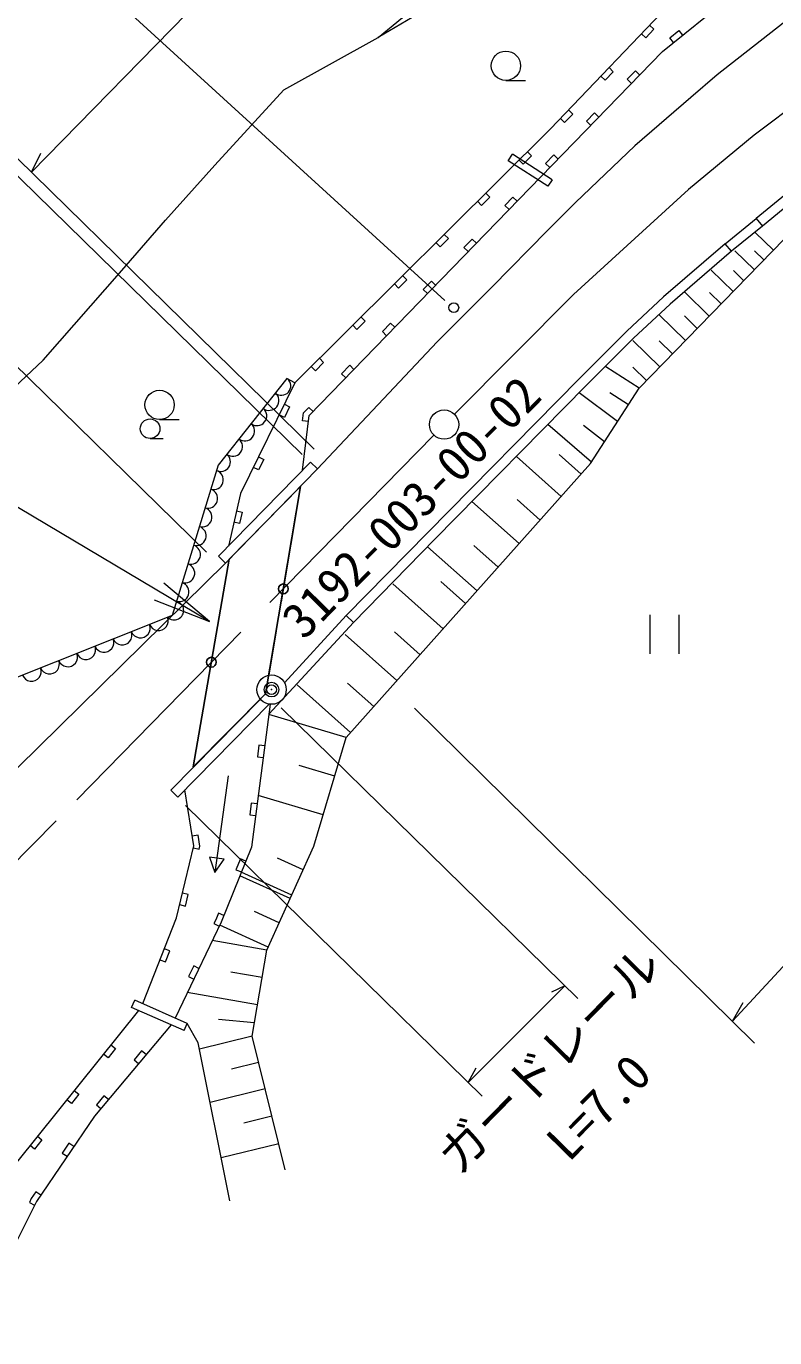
# Model space of a CAD drawing. Units: millimetres, scale not verified. Extents: x 40000 to 680000, y 20000 to 380000.
# Drawn here: x 339842 to 378149, y 252464 to 319596 of the extents above; entities that cross this region are included whole.
import ezdxf
from ezdxf.enums import TextEntityAlignment as Align

# ---------------------------------------------------------------- set-up
doc = ezdxf.new("R2010")
doc.units = ezdxf.units.MM
doc.header["$LTSCALE"] = 1000
doc.header["$PDMODE"] = 32
doc.header["$PDSIZE"] = 500
doc.linetypes.add('CHAIN', pattern=[18.5, 12, -1.5, 3.5, -1.5])
doc.linetypes.add('DASHED', pattern=[7.5, 6, -1.5])
for name, color, linetype, lineweight in [('M-BGD', 7, 'Continuous', 13), ('M-BGD-OTRS1', 7, 'DASHED', 13), ('M-BMK', 2, 'CHAIN', 13), ('M-BMK-SRVR', 3, 'Continuous', 13), ('M-STR-HTXT', 7, 'Continuous', 13), ('M-STR-STR1', 1, 'Continuous', 25), ('M-STR-STRC', 7, 'Continuous', 13)]:
    doc.layers.add(name, color=color, linetype=linetype, lineweight=lineweight)
doc.layers.add('M-OTRS', color=7, linetype='Continuous')
doc.styles.add('ＭＳ ゴシック', font='')
doc.styles.get('ＭＳ ゴシック').set_extended_font_data('MS Gothic')

# ---------------------------------------------------------------- blocks, each defined once
blk = doc.blocks.new('仮想点')
at = {"color": 3, "linetype": 'Continuous', "lineweight": 13}
for radius in [1, 0.5]:
    blk.add_circle((0, 0), radius, dxfattribs=at)
at = {"color": 3}
blk.add_point((0, 0), dxfattribs=at)
blk = doc.blocks.new('流水方向')
at = {"color": 7, "linetype": 'Continuous', "lineweight": 13}
for p, q in [((-5, 0), (5, 0)), ((5, 0), (3.5, 0.75)), ((3.5, 0.75), (3.5, -0.75)), ((3.5, -0.75), (5, 0))]:
    blk.add_line(p, q, dxfattribs=at)
blk = doc.blocks.new('田')
at = {"color": 7, "linetype": 'Continuous', "lineweight": 13}
for p, q in [((-0.75, 1), (-0.75, -1)), ((0.75, -1), (0.75, 1))]:
    blk.add_line(p, q, dxfattribs=at)
blk = doc.blocks.new('広葉樹林_1')
at = {"color": 7, "linetype": 'Continuous', "lineweight": 13}
blk.add_line((0, -0.75), (1, -0.75), dxfattribs=at)
blk.add_circle((0, 0), 0.75, dxfattribs=at)
blk = doc.blocks.new('open_arrow')
at = {"color": 0, "linetype": 'Continuous', "lineweight": -2}
blk.add_lwpolyline([(7.5, 1.25), (0, 0), (7.5, -1.25)], dxfattribs=at)
blk = doc.blocks.new('ﾌﾟﾛｯﾄﾏｰｸ-02')
at = {"color": 3, "linetype": 'Continuous', "lineweight": 13}
blk.add_circle((0, 0), 0.5, dxfattribs=at)
blk = doc.blocks.new('ﾌﾟﾛｯﾄﾏｰｸ-01')
at = {"color": 6}
blk.add_point((0, 0), dxfattribs=at)

msp = doc.modelspace()

# ---------------------------------------------------------------- linework, layer by layer
at = {"layer": 'M-BGD'}
for p, q in [((357859.2, 319020.1), (363796.3, 323938)), ((364720.3, 323076.5), (357859.2, 319020.1)), ((372402.4, 318306.7), (377529.6, 322453.1)), ((373980.8, 321987.3), (366671.2, 314345)), ((371741.5, 319646.1), (371958.3, 319438.8)), ((378972.9, 320056.6), (375201.6, 317115.6)), ((353032.1, 316340.4), (357859.2, 319020.1)), ((358244.3, 319339), (358295, 319277.7)), ((371543.6, 319005.2), (371326.8, 319212.5)), ((371958.3, 319438.8), (371543.6, 319005.2)), ((372776.1, 318994.7), (373242.6, 319372)), ((372964.7, 318761.4), (372776.1, 318994.7)), ((373242.6, 319372), (373431.3, 319138.7)), ((354315.4, 299666.8), (372402.4, 318306.7)), ((369470, 316837.2), (369253.2, 317044.5)), ((369884.7, 317270.8), (369470, 316837.2)), ((369667.9, 317478.1), (369884.7, 317270.8)), ((370601.6, 316881.6), (371019.4, 317312.2)), ((370816.9, 316672.7), (370601.6, 316881.6)), ((371019.4, 317312.2), (371234.7, 317103.3)), ((375201.6, 317115.6), (373849.8, 315952.4)), ((349491.7, 312480.5), (353032.1, 316340.4)), ((373849.8, 315952.4), (370980.1, 313478.9)), ((367396.4, 314669.2), (367179.6, 314876.6)), ((367811.1, 315102.8), (367396.4, 314669.2)), ((367594.3, 315310.2), (367811.1, 315102.8)), ((368512.4, 314728.6), (368930.3, 315159.2)), ((368930.3, 315159.2), (369145.6, 314950.3)), ((366671.2, 314345), (353588.9, 301343.6)), ((368727.7, 314519.7), (368512.4, 314728.6)), ((364507.9, 312708.3), (364723.7, 313045.1)), ((366757.1, 311741.5), (364723.7, 313045.1)), ((365702, 312958.9), (365276.5, 312536)), ((365490.6, 313171.7), (365702, 312958.9)), ((366423.3, 312575.6), (366841.1, 313006.2)), ((366841.1, 313006.2), (367056.4, 312797.3)), ((370980.1, 313478.9), (367958.9, 310574.5)), ((346962, 309677.1), (349491.7, 312480.5)), ((366541.2, 311404.8), (364507.9, 312708.3)), ((365276.5, 312536), (365065, 312748.8)), ((366638.6, 312366.7), (366423.3, 312575.6)), ((366757.1, 311741.5), (366541.2, 311404.8)), ((363574.1, 310844.2), (363148.6, 310421.3)), ((363362.7, 311057), (363574.1, 310844.2)), ((364334.1, 310422.6), (364752, 310853.2)), ((364752, 310853.2), (364967.3, 310644.3)), ((363148.6, 310421.3), (362937.1, 310634)), ((364549.4, 310213.7), (364334.1, 310422.6)), ((367958.9, 310574.5), (366515.4, 309140.3)), ((344742.6, 307095.4), (346962, 309677.1)), ((361234.8, 308942.3), (361446.2, 308729.5)), ((366515.4, 309140.3), (363676.9, 306243.9)), ((378080.3, 308131.1), (377148.2, 309038.9)), ((361020.7, 308306.5), (360809.2, 308519.3)), ((361446.2, 308729.5), (361020.7, 308306.5)), ((362245, 308269.6), (362662.8, 308700.2)), ((362460.3, 308060.7), (362245, 308269.6)), ((362662.8, 308700.2), (362878.1, 308491.3)), ((371204.9, 301071.4), (378633.9, 308699.5)), ((375603.3, 308459.5), (372461, 305737.3)), ((375930.7, 308081.6), (375603.3, 308459.5)), ((375930.7, 308081.6), (372794.9, 305365.1)), ((377106.7, 307131.4), (376107, 308105)), ((377593.5, 307631.3), (377110.6, 308101.6)), ((340705.6, 302501.8), (344742.6, 307095.4)), ((359106.9, 306827.5), (359318.4, 306614.7)), ((376018.5, 306014), (374901, 307102.2)), ((376562.6, 306572.7), (376034.4, 307087)), ((358892.8, 306191.8), (358681.3, 306404.6)), ((359318.4, 306614.7), (358892.8, 306191.8)), ((360155.8, 306116.6), (360573.7, 306547.2)), ((360573.7, 306547.2), (360789, 306338.3)), ((363676.9, 306243.9), (360875.3, 303439.5)), ((360371.1, 305907.7), (360155.8, 306116.6)), ((372461, 305737.3), (370578.9, 303988.6)), ((374796.6, 304759.3), (373541.9, 305981.2)), ((375407.5, 305386.7), (374814.5, 305964.2)), ((372794.9, 305365.1), (370926, 303628.6)), ((373574.7, 303504.7), (372228.4, 304815.8)), ((356764.9, 304077.1), (356553.4, 304289.8)), ((357190.5, 304500), (356764.9, 304077.1)), ((356979, 304712.8), (357190.5, 304500)), ((358066.7, 303963.6), (358484.5, 304394.2)), ((358484.5, 304394.2), (358699.8, 304185.2)), ((374185.6, 304132), (373524, 304776.4)), ((358282, 303754.6), (358066.7, 303963.6)), ((360875.3, 303439.5), (358123.8, 300525.2)), ((370578.9, 303988.6), (368129.3, 301537.4)), ((370926, 303628.6), (368484.1, 301185.1)), ((372263.6, 302158.4), (370878.7, 303507.1)), ((372919.1, 302831.5), (372236.3, 303496.5)), ((336974.9, 299006.9), (340705.6, 302501.8)), ((354637, 301962.3), (354425.5, 302175.1)), ((355062.6, 302385.3), (354637, 301962.3)), ((354851.1, 302598.1), (355062.6, 302385.3)), ((355977.5, 301810.5), (356395.4, 302241.2)), ((356395.4, 302241.2), (356610.7, 302032.2)), ((371204.9, 301071.4), (369499.1, 302169.3)), ((371589.2, 301466), (370886.9, 302150)), ((353174, 301569.5), (349658.8, 297136.2)), ((353588.9, 301343.6), (353174, 301569.5)), ((356192.8, 301601.6), (355977.5, 301810.5)), ((368129.3, 301537.4), (360387.1, 293684.8)), ((353588.9, 301343.6), (350809.6, 295677.7)), ((368484.1, 301185.1), (360744.2, 293334.8)), ((370107.1, 299365.5), (368133.2, 300829.2)), ((368725.4, 297218.6), (371204.9, 301071.4)), ((370656, 300218.5), (369703.7, 300831.4)), ((353051.4, 300247.9), (353320.7, 300115.8)), ((353320.7, 300115.8), (353056.5, 299577.1)), ((354029.5, 299803), (354306.2, 300088.1)), ((354306.2, 300088.1), (354521.5, 299879.2)), ((358123.8, 300525.2), (354754.4, 296940.5)), ((353056.5, 299577.1), (352787.2, 299709.2)), ((353981.3, 296865.2), (354315.4, 299666.8)), ((353981.5, 299400.4), (354029.5, 299803)), ((354279.4, 299364.9), (353981.5, 299400.4)), ((368761.7, 297275), (366541.1, 299214.3)), ((369434.4, 298320.3), (368364.5, 299164.7)), ((346180.8, 298495), (346847.5, 298495)), ((351730.2, 297554.5), (351999.6, 297422.4)), ((351999.6, 297422.4), (351735.3, 296883.7)), ((367218.6, 295528.8), (364924.4, 297574.6)), ((368241.5, 296675.9), (367123.1, 297673.2)), ((349658.8, 297136.2), (347305.3, 289440.7)), ((349677.5, 292465.7), (354396.9, 297290.1)), ((350034.9, 292116.1), (354754.4, 296940.5)), ((351735.3, 296883.7), (351466, 297015.8)), ((354754.4, 296940.5), (354396.9, 297290.1)), ((356217.9, 283192.9), (368725.4, 297218.6)), ((350809.6, 295677.7), (350190.1, 292989.7)), ((350605.3, 294791.4), (350897.7, 294724)), ((350897.7, 294724), (350762.9, 294139.3)), ((365064.8, 293113.7), (362649.7, 295267.4)), ((366141.7, 294321.3), (364964.4, 295371.1)), ((350762.9, 294139.3), (350470.6, 294206.7)), ((360387.1, 293684.8), (356221.9, 289429)), ((360744.2, 293334.8), (356582.6, 289082.6)), ((362911.1, 290698.5), (360384.2, 292951.9)), ((363988, 291906.1), (362750.1, 293010)), ((350034.9, 292116.1), (335488.2, 277803.7)), ((349677.5, 292465.7), (350034.9, 292116.1)), ((361179.5, 288756.7), (358601.3, 291055.8)), ((362329, 290045.8), (361057, 291180.1)), ((347305.3, 289440.7), (331825.5, 283262.9)), ((356221.9, 289429), (353059, 285986.3)), ((356582.6, 289082.6), (356221.9, 289429)), ((356582.6, 289082.6), (352260.1, 284377.7)), ((358811.1, 286100.8), (356155.2, 288469.2)), ((359995.3, 287428.8), (358688.7, 288593.9)), ((356442.7, 283445), (353700.3, 285890.5)), ((357626.9, 284772.9), (356277.4, 285976.4)), ((347239.2, 280490.8), (351823.3, 285152.8)), ((347595.7, 280140.2), (352274.8, 284898.7)), ((352327.7, 284892.1), (351364.6, 277568.1)), ((356217.9, 283192.9), (352258.4, 284365.2)), ((351750.5, 282803.3), (351672.2, 282208.4)), ((352047.9, 282764.2), (351750.5, 282803.3)), ((354568.5, 277621.7), (356217.9, 283192.9)), ((351672.2, 282208.4), (351969.7, 282169.3)), ((355631.8, 281213.2), (353808.8, 281752.9)), ((347595.7, 280140.2), (347239.2, 280490.8)), ((348419.5, 277641), (347964.7, 280515.4)), ((355045.7, 279233.4), (351713.3, 280220)), ((351359.3, 279828.9), (351281.1, 279234.1)), ((351656.7, 279789.8), (351359.3, 279828.9)), ((351281.1, 279234.1), (351578.5, 279194.9)), ((348636.6, 278188.4), (348340.3, 278141.6)), ((348725.1, 277628.8), (348636.6, 278188.4)), ((347528.7, 273952), (348419.5, 277641)), ((348397.6, 277550.4), (348689.2, 277480)), ((348689.2, 277480), (348725.1, 277628.8)), ((351364.6, 277568.1), (349815.2, 273740.3)), ((352156.9, 272308.4), (354568.5, 277621.7)), ((350801.6, 276977), (350576.5, 276420.8)), ((351079.7, 276864.4), (350801.6, 276977)), ((354018.4, 276409.8), (352694.4, 277010.8)), ((350576.5, 276420.8), (350854.6, 276308.2)), ((353353.5, 274944.8), (350776.2, 276114.6)), ((353431.9, 275117.6), (350847.5, 276290.6)), ((347693.4, 274634.2), (347985.1, 274563.8)), ((348125.9, 275147), (347834.3, 275217.4)), ((347985.1, 274563.8), (348125.9, 275147)), ((345805, 269577.8), (347528.7, 273952)), ((349676.1, 274196.1), (349540.5, 273861.3)), ((349954.1, 274083.6), (349676.1, 274196.1)), ((352789.8, 273702.9), (351526.9, 274276.1)), ((349815.2, 273740.3), (347470.2, 268824.7)), ((349540.5, 273861.3), (349445.5, 273662.2)), ((349445.5, 273662.2), (349716.3, 273533)), ((352226.1, 272460.9), (349742.2, 273588.3)), ((352156.9, 272308.4), (349358.9, 272790.4)), ((347185.2, 272262.1), (346906.1, 272372)), ((346965.3, 271703.8), (347185.2, 272262.1)), ((351397.3, 267899.9), (352156.9, 272308.4)), ((346686.2, 271813.8), (346965.3, 271703.8)), ((348412.2, 271496), (348153.8, 270954.5)), ((348682.9, 271366.9), (348412.2, 271496)), ((348153.8, 270954.5), (348424.6, 270825.3)), ((351915.8, 270909.4), (350317.8, 271184.7)), ((351674.8, 269510.4), (348080.7, 270129.7)), ((345592.2, 269217.9), (337506.3, 259159.7)), ((345237.3, 269374.8), (345399.1, 269740.6)), ((347920.9, 268188), (345237.3, 269374.8)), ((348082.7, 268553.8), (345399.1, 269740.6)), ((347920.9, 268188), (348082.7, 268553.8)), ((348640.8, 267567.4), (348082.7, 268553.8)), ((351514.7, 268580.8), (349672.9, 268755.3)), ((347251.8, 268483.9), (343331.1, 263802.4)), ((351397.3, 267899.9), (348707.4, 267233.6)), ((353093.3, 261053.2), (351397.3, 267899.9)), ((344407.5, 267265.4), (344031.6, 266797.8)), ((344173.7, 267453.3), (344407.5, 267265.4)), ((350254.9, 259474.3), (348640.8, 267567.4)), ((344031.6, 266797.8), (343797.8, 266985.7)), ((345745.9, 267153), (345360.6, 266693)), ((345360.6, 266693), (345590.6, 266500.4)), ((345975.9, 266960.4), (345745.9, 267153)), ((351730.5, 266554.9), (350354.6, 266214.1)), ((352063.6, 265209.9), (349250, 264513)), ((342151.9, 264459.6), (341918.1, 264647.6)), ((342527.8, 264927.2), (342151.9, 264459.6)), ((342294, 265115.2), (342527.8, 264927.2)), ((343819.7, 264853), (343434.4, 264393)), ((344049.7, 264660.4), (343819.7, 264853)), ((343434.4, 264393), (343664.4, 264200.4)), ((343331.1, 263802.4), (340360.8, 259443.3)), ((352412.1, 263803.1), (350972.9, 263446.6)), ((340648.2, 262589.1), (340272.2, 262121.5)), ((340414.4, 262777.1), (340648.2, 262589.1)), ((340272.2, 262121.5), (340038.4, 262309.5)), ((342024.1, 262417), (341686.2, 261921.2)), ((341686.2, 261921.2), (341934.1, 261752.3)), ((342272, 262248.1), (342024.1, 262417)), ((352760.6, 262396.3), (349817.5, 261667.3)), ((340334.8, 259937.9), (340101.4, 259595.3)), ((340582.7, 259768.9), (340334.8, 259937.9)), ((340360.8, 259443.3), (339138.9, 256990.2)), ((340101.4, 259595.3), (340000.5, 259392.7)), ((340000.5, 259392.7), (340269, 259258.9))]:
    msp.add_line(p, q, dxfattribs=at)
for centre, radius in [((361723.4, 305193.6), 250), ((346180.8, 298995), 500)]:
    msp.add_circle(centre, radius, dxfattribs=at)
for centre, radius, start, end in [((352898.8, 301187.2), 479.9, 228.97444, 48.30972), ((352273.2, 300433.4), 500, 231.58864, 51.58864), ((351651.9, 299649.8), 500, 231.58864, 51.58864), ((351030.6, 298866.2), 500, 231.58864, 51.58864), ((350409.3, 298082.7), 500, 231.58864, 51.58864), ((349796, 297299.1), 495.1, 243.2839, 52.31527), ((349427.2, 296378.7), 500, 252.99462, 72.99462), ((349134.7, 295422.4), 500, 252.99462, 72.99462), ((348842.2, 294466.1), 500, 252.99462, 72.99462), ((348549.8, 293509.9), 500, 252.99462, 72.99462), ((348257.3, 292553.6), 500, 252.99462, 72.99462), ((347964.9, 291597.3), 500, 252.99462, 72.99462), ((347672.4, 290641), 500, 252.99462, 72.99462), ((347417, 289693.1), 482.4, 225.33869, 76.91603), ((346613.5, 289164.7), 500, 201.75642, 21.75642), ((345684.8, 288794), 500, 201.75642, 21.75642), ((343827.2, 288052.7), 500, 201.75642, 21.75642), ((344756, 288423.3), 500, 201.75642, 21.75642), ((341969.7, 287311.4), 500, 201.75642, 21.75642), ((342898.5, 287682), 500, 201.75642, 21.75642), ((340112.2, 286570), 500, 201.75642, 21.75642), ((341040.9, 286940.7), 500, 201.75642, 21.75642)]:
    msp.add_arc(centre, radius, start, end, dxfattribs=at)
at = {"layer": 'M-BGD-OTRS1'}
for p, q in [((380158.3, 312187), (377196.5, 309753.3)), ((380466.9, 311793.4), (377514, 309367)), ((375603.3, 308459.5), (377196.5, 309753.3)), ((377196.5, 309753.3), (377514, 309367)), ((377514, 309367), (375930.7, 308081.6)), ((353876.2, 296042.8), (352252.6, 286375.7)), ((348391, 281693.5), (350235, 292313.5))]:
    msp.add_line(p, q, dxfattribs=at)
at = {"layer": 'M-BMK'}
for p, q in [((380605.5, 316669.4), (377092.1, 314017.5)), ((377092.1, 314017.5), (373736.8, 311239.8)), ((367845.9, 305866.2), (373736.8, 311239.8)), ((361756.3, 299738.8), (367845.9, 305866.2)), ((360702.9, 298670.9), (351700.9, 289476.1)), ((350818, 288574.2), (315465.4, 252464.1))]:
    msp.add_line(p, q, dxfattribs=at)
at = {"layer": 'M-STR-HTXT'}
for p, q in [((340109.7, 312134.5), (368065.4, 340672.3)), ((340109.7, 312134.5), (340580.7, 313098.4)), ((353958.4, 297679.2), (338770.7, 312557.1)), ((354583, 297956.4), (339395.3, 312834.3)), ((349059.9, 292678.8), (333872.2, 307556.7)), ((397774.1, 292312.7), (375991.3, 268671.6)), ((368073.5, 269832.3), (352885.8, 284710.2)), ((359707.5, 284699.4), (377103.3, 267535.1)), ((363175, 264831.8), (347987.3, 279709.7)), ((367411.2, 270481), (362460.6, 265531.6)), ((367411.2, 270481), (366731.1, 270160)), ((375991.3, 268671.6), (376538.6, 269626.2)), ((362460.6, 265531.6), (362862.1, 266277.5))]:
    msp.add_line(p, q, dxfattribs=at)
msp.add_lwpolyline([(349215.8, 289135), (321400, 305673.8), (297952.9, 305673.8)], dxfattribs=at)
at = {"layer": 'M-STR-STR1'}
for p, q in [((350235, 292313.5), (353876.2, 296042.8)), ((353876.2, 296042.8), (352092.9, 285424.4)), ((348391, 281693.5), (350235, 292313.5)), ((352092.9, 285424.4), (348391, 281693.5))]:
    msp.add_line(p, q, dxfattribs=at)
at = {"layer": 'M-STR-STRC'}
msp.add_line((361267.5, 305560.4), (342308, 322869.4), dxfattribs=at)

# ---------------------------------------------------------------- block references
at = {"layer": 'M-BGD'}
for name, p, xscale, yscale, rotation in [('広葉樹林_1', (364386.9, 317572.7), 999.9998, 999.9998, 0.23939), ('広葉樹林_1', (346666.7, 300212), 999.9998, 999.9998, 0.23939), ('田', (372502.2, 288467.1), 999.9998, 999.9998, 0.23939), ('流水方向', (349837.1, 278753.9), 500, 500, 262.06793)]:
    msp.add_blockref(name, p, dxfattribs=dict(at, xscale=xscale, yscale=yscale, rotation=rotation))
at = {"layer": 'M-BMK-SRVR'}
for name, p, xscale, yscale in [('ﾌﾟﾛｯﾄﾏｰｸ-02', (361227.6, 299206.9), 1500, 1500), ('仮想点', (352394.7, 285638.8), 749.9998, 749.9998)]:
    msp.add_blockref(name, p, dxfattribs=dict(at, xscale=xscale, yscale=yscale))
at = {"layer": 'M-OTRS', "xscale": 999.9998, "yscale": 999.9998}
for p in [(352995.4, 290798.3), (349320.1, 287044.2)]:
    msp.add_blockref('ﾌﾟﾛｯﾄﾏｰｸ-01', p, dxfattribs=at)
at = {"layer": 'M-STR-HTXT', "xscale": 400, "yscale": 400, "rotation": 149.3}
msp.add_blockref('open_arrow', (349215.8, 289135), dxfattribs=at)

# ---------------------------------------------------------------- texts
at = {"layer": 'M-BMK-SRVR', "style": 'ＭＳ ゴシック'}
msp.add_text('3192-003-00-02', height=1833, rotation=45.406, dxfattribs=at).set_placement((354448.6, 287743.8), align=Align.BOTTOM_LEFT)
at = {"layer": 'M-STR-HTXT', "style": 'ＭＳ ゴシック'}
msp.add_text('ガードレール', height=1833, rotation=45.59, dxfattribs=at).set_placement((362394.2, 260336.3), align=Align.BOTTOM_LEFT)
msp.add_text('L=7.0', height=1833, rotation=45.59, dxfattribs=at).set_placement((370178.6, 263243.5), align=Align.BOTTOM_CENTER)

doc.saveas('drawing.dxf')
